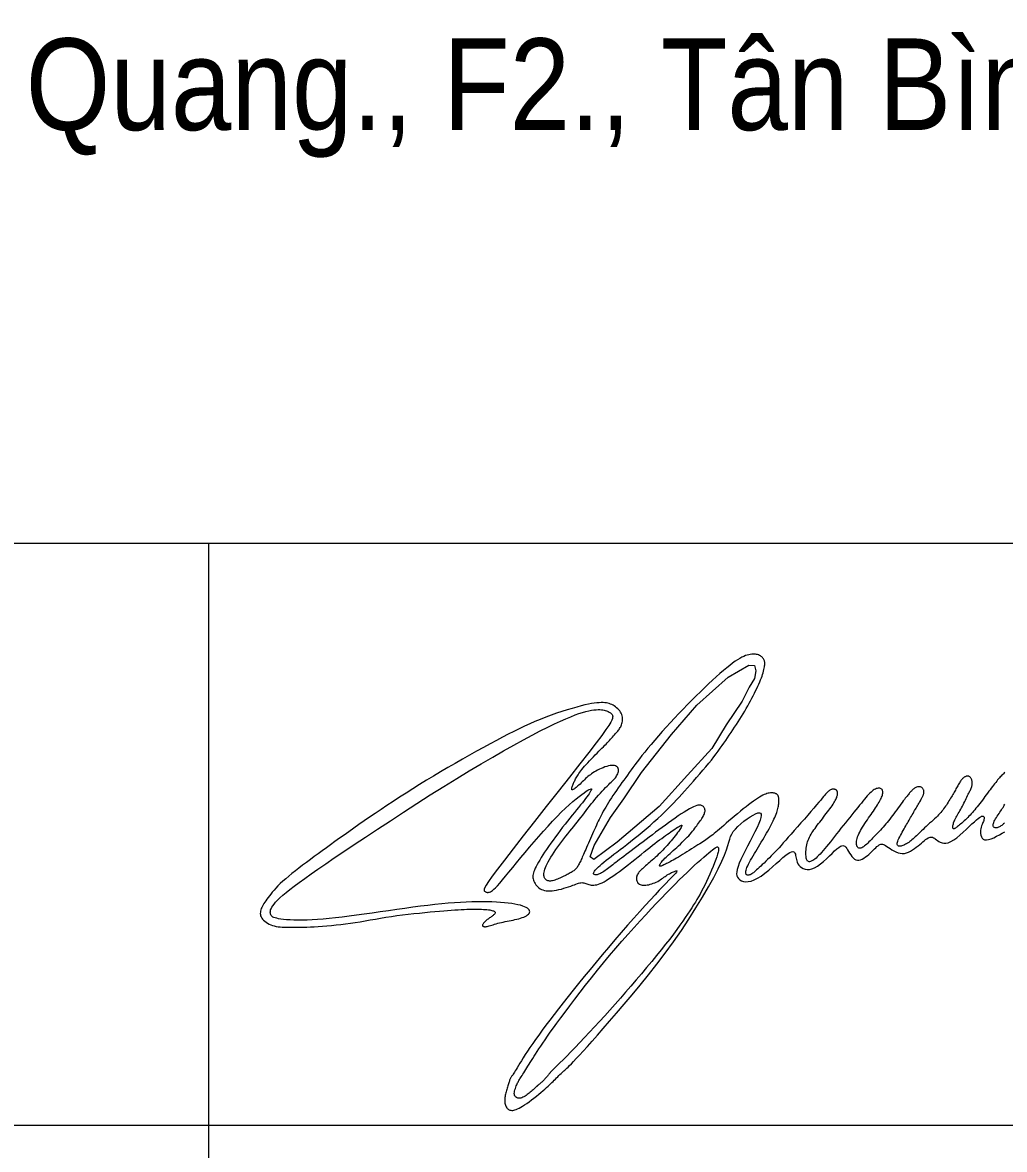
# Model space of a CAD drawing. Header units: millimetres. Extents: x -121190 to 167528, y -50070 to 22631.
# Drawn here: x 103592 to 105563, y -338 to 1923 of the extents above; entities that cross this region are included whole.
import ezdxf

# ---------------------------------------------------------------- set-up
doc = ezdxf.new("R2010")
doc.units = ezdxf.units.MM
doc.header["$MEASUREMENT"] = 0
for name, color, linetype, lineweight in [('KHUNGTEN', 7, 'Continuous', 20), ('Xref khung ten  A3 TKCS$0$A-KY HIEU', 34, 'Continuous', 20), ('Xref khung ten  A3 TKCS$0$A-TEXT', 9, 'Continuous', 18)]:
    doc.layers.add(name, color=color, linetype=linetype, lineweight=lineweight)
doc.styles.add('Xref khung ten  A3 TKCS$0$ARIAL', font='arial.ttf')

# ---------------------------------------------------------------- blocks, each defined once
blk = doc.blocks.new('Xref khung ten  A3 TKCS$0$dangquang')
for points in [[(0.039, 1.804), (0.013, 1.781), (-0.012, 1.76), (-0.034, 1.742), (-0.056, 1.727), (-0.077, 1.713), (-0.097, 1.702), (-0.117, 1.693), (-0.137, 1.687), (-0.155, 1.682), (-0.173, 1.679), (-0.19, 1.679), (-0.206, 1.68), (-0.22, 1.684), (-0.233, 1.69), (-0.243, 1.697), (-0.252, 1.707), (-0.258, 1.72), (-0.261, 1.735), (-0.261, 1.752), (-0.259, 1.772), (-0.253, 1.794), (-0.243, 1.82), (-0.23, 1.848), (-0.213, 1.879), (-0.194, 1.911), (-0.173, 1.945), (-0.15, 1.98), (-0.127, 2.015), (-0.104, 2.05), (-0.081, 2.084), (-0.06, 2.117), (-0.04, 2.149), (-0.02, 2.18), (-0.002, 2.21), (0.015, 2.239), (0.031, 2.267), (0.046, 2.295)], [(0.045, 3.123), (0.027, 3.106), (0.008, 3.087), (-0.011, 3.068), (-0.031, 3.048), (-0.051, 3.026), (-0.073, 3.003), (-0.095, 2.978), (-0.118, 2.952), (-0.142, 2.924), (-0.167, 2.894), (-0.193, 2.861), (-0.22, 2.827), (-0.249, 2.79), (-0.278, 2.752), (-0.308, 2.712), (-0.339, 2.671), (-0.371, 2.628), (-0.403, 2.584), (-0.437, 2.539), (-0.471, 2.494), (-0.505, 2.448), (-0.54, 2.402), (-0.574, 2.356), (-0.608, 2.312), (-0.642, 2.269), (-0.675, 2.227), (-0.706, 2.187), (-0.737, 2.149), (-0.767, 2.113), (-0.797, 2.078), (-0.827, 2.044), (-0.857, 2.012), (-0.887, 1.98), (-0.918, 1.948), (-0.949, 1.917), (-0.981, 1.887), (-1.014, 1.857), (-1.045, 1.829), (-1.076, 1.802), (-1.105, 1.776), (-1.133, 1.753), (-1.159, 1.732), (-1.182, 1.713), (-1.203, 1.697), (-1.221, 1.684), (-1.238, 1.672), (-1.252, 1.664), (-1.265, 1.658), (-1.276, 1.654), (-1.285, 1.654), (-1.293, 1.655), (-1.299, 1.659), (-1.304, 1.666), (-1.308, 1.675), (-1.309, 1.687), (-1.31, 1.701), (-1.308, 1.718), (-1.305, 1.736), (-1.301, 1.757), (-1.294, 1.78), (-1.287, 1.805), (-1.277, 1.832), (-1.266, 1.861), (-1.253, 1.89), (-1.239, 1.921), (-1.223, 1.953), (-1.206, 1.986), (-1.187, 2.019), (-1.167, 2.053), (-1.146, 2.089), (-1.125, 2.125), (-1.103, 2.162), (-1.081, 2.2), (-1.06, 2.24), (-1.038, 2.28), (-1.017, 2.321), (-0.997, 2.362), (-0.978, 2.402), (-0.959, 2.442), (-0.94, 2.48), (-0.923, 2.517), (-0.907, 2.551), (-0.891, 2.582), (-0.877, 2.611), (-0.864, 2.637), (-0.851, 2.662), (-0.841, 2.685), (-0.831, 2.707), (-0.822, 2.729), (-0.815, 2.75), (-0.81, 2.771), (-0.805, 2.792), (-0.803, 2.813), (-0.801, 2.833), (-0.801, 2.854), (-0.802, 2.873), (-0.805, 2.892), (-0.809, 2.91), (-0.814, 2.928), (-0.821, 2.944), (-0.829, 2.96), (-0.838, 2.974), (-0.848, 2.987), (-0.858, 2.998), (-0.869, 3.007), (-0.881, 3.014), (-0.893, 3.02), (-0.906, 3.023), (-0.919, 3.025), (-0.932, 3.024), (-0.945, 3.023), (-0.958, 3.019), (-0.972, 3.014), (-0.985, 3.008), (-0.999, 3.001), (-1.012, 2.992), (-1.026, 2.982), (-1.04, 2.971), (-1.053, 2.958), (-1.067, 2.943), (-1.081, 2.927), (-1.095, 2.909), (-1.109, 2.889), (-1.123, 2.868), (-1.137, 2.845), (-1.151, 2.821), (-1.166, 2.796), (-1.18, 2.77), (-1.195, 2.743), (-1.21, 2.716), (-1.225, 2.689), (-1.24, 2.661), (-1.256, 2.633), (-1.272, 2.605), (-1.289, 2.575), (-1.306, 2.545), (-1.324, 2.514), (-1.344, 2.482), (-1.364, 2.448), (-1.385, 2.413), (-1.407, 2.378), (-1.429, 2.343), (-1.452, 2.307), (-1.475, 2.272), (-1.499, 2.238), (-1.522, 2.204), (-1.546, 2.172), (-1.57, 2.141), (-1.594, 2.111), (-1.62, 2.08), (-1.648, 2.049), (-1.677, 2.018), (-1.709, 1.985), (-1.744, 1.95), (-1.783, 1.914), (-1.823, 1.875), (-1.866, 1.836), (-1.91, 1.796), (-1.954, 1.755), (-1.998, 1.715), (-2.041, 1.676), (-2.081, 1.638), (-2.12, 1.601), (-2.156, 1.566), (-2.19, 1.533), (-2.222, 1.501), (-2.253, 1.471), (-2.283, 1.442), (-2.313, 1.415), (-2.341, 1.389), (-2.37, 1.365), (-2.399, 1.342), (-2.427, 1.32), (-2.455, 1.301), (-2.483, 1.282), (-2.51, 1.266), (-2.536, 1.251), (-2.561, 1.238), (-2.586, 1.227), (-2.609, 1.217), (-2.631, 1.21), (-2.652, 1.205), (-2.671, 1.201), (-2.689, 1.2), (-2.705, 1.201), (-2.719, 1.204), (-2.731, 1.21), (-2.741, 1.218), (-2.748, 1.229), (-2.753, 1.243), (-2.754, 1.26), (-2.753, 1.281), (-2.747, 1.305), (-2.739, 1.333), (-2.726, 1.366), (-2.709, 1.402), (-2.69, 1.441), (-2.669, 1.481), (-2.646, 1.523), (-2.623, 1.566), (-2.599, 1.608), (-2.575, 1.65), (-2.552, 1.69), (-2.53, 1.728), (-2.509, 1.766), (-2.488, 1.803), (-2.467, 1.839), (-2.447, 1.874), (-2.426, 1.91), (-2.406, 1.946), (-2.385, 1.982), (-2.364, 2.019), (-2.343, 2.055), (-2.322, 2.091), (-2.302, 2.126), (-2.282, 2.16), (-2.262, 2.194), (-2.244, 2.225), (-2.226, 2.255), (-2.209, 2.283), (-2.194, 2.31), (-2.179, 2.335), (-2.165, 2.359), (-2.152, 2.381), (-2.14, 2.402), (-2.129, 2.421), (-2.119, 2.439), (-2.11, 2.456), (-2.102, 2.472), (-2.094, 2.487), (-2.087, 2.502), (-2.081, 2.516), (-2.076, 2.53), (-2.071, 2.544), (-2.067, 2.558), (-2.064, 2.572), (-2.061, 2.586), (-2.06, 2.6), (-2.059, 2.615), (-2.06, 2.629), (-2.062, 2.643), (-2.065, 2.657), (-2.07, 2.671), (-2.077, 2.684), (-2.085, 2.697), (-2.094, 2.709), (-2.105, 2.72), (-2.117, 2.729), (-2.13, 2.737), (-2.144, 2.743), (-2.16, 2.747), (-2.177, 2.749), (-2.194, 2.749), (-2.212, 2.747), (-2.23, 2.743), (-2.249, 2.737), (-2.267, 2.729), (-2.285, 2.72), (-2.303, 2.709), (-2.32, 2.696), (-2.337, 2.683), (-2.353, 2.668), (-2.37, 2.653), (-2.386, 2.636), (-2.401, 2.62), (-2.417, 2.603), (-2.432, 2.586), (-2.447, 2.568), (-2.464, 2.549), (-2.481, 2.528), (-2.499, 2.505), (-2.52, 2.479), (-2.543, 2.45), (-2.568, 2.416), (-2.596, 2.378), (-2.627, 2.336), (-2.66, 2.292), (-2.695, 2.244), (-2.731, 2.195), (-2.768, 2.146), (-2.805, 2.096), (-2.841, 2.047), (-2.877, 1.999), (-2.913, 1.953), (-2.948, 1.908), (-2.983, 1.864), (-3.018, 1.821), (-3.052, 1.779), (-3.087, 1.739), (-3.121, 1.699), (-3.156, 1.66), (-3.191, 1.622), (-3.226, 1.585), (-3.26, 1.548), (-3.295, 1.512), (-3.329, 1.477), (-3.362, 1.443), (-3.395, 1.409), (-3.427, 1.375), (-3.459, 1.343), (-3.49, 1.312), (-3.519, 1.283), (-3.548, 1.255), (-3.576, 1.23), (-3.602, 1.208), (-3.628, 1.189), (-3.652, 1.174), (-3.674, 1.162), (-3.696, 1.153), (-3.715, 1.149), (-3.734, 1.148), (-3.75, 1.15), (-3.766, 1.157), (-3.779, 1.167), (-3.791, 1.182), (-3.8, 1.199), (-3.808, 1.221), (-3.813, 1.245), (-3.816, 1.272), (-3.816, 1.302), (-3.813, 1.334), (-3.807, 1.368), (-3.797, 1.405), (-3.785, 1.442), (-3.769, 1.482), (-3.751, 1.523), (-3.73, 1.565), (-3.707, 1.609), (-3.681, 1.653), (-3.654, 1.699), (-3.624, 1.746), (-3.594, 1.793), (-3.562, 1.84), (-3.529, 1.888), (-3.497, 1.935), (-3.464, 1.982), (-3.432, 2.027), (-3.402, 2.072), (-3.372, 2.115), (-3.344, 2.156), (-3.317, 2.197), (-3.292, 2.236), (-3.268, 2.273), (-3.246, 2.31), (-3.226, 2.345), (-3.207, 2.379), (-3.189, 2.412), (-3.174, 2.444), (-3.16, 2.475), (-3.149, 2.504), (-3.14, 2.532), (-3.133, 2.558), (-3.129, 2.582), (-3.128, 2.605), (-3.129, 2.625), (-3.133, 2.644), (-3.14, 2.66), (-3.149, 2.674), (-3.161, 2.686), (-3.175, 2.695), (-3.19, 2.703), (-3.208, 2.707), (-3.228, 2.709), (-3.249, 2.709), (-3.272, 2.705), (-3.296, 2.698), (-3.322, 2.688), (-3.349, 2.674), (-3.376, 2.657), (-3.405, 2.635), (-3.435, 2.61), (-3.466, 2.58), (-3.498, 2.547), (-3.532, 2.509), (-3.567, 2.468), (-3.605, 2.423), (-3.645, 2.374), (-3.687, 2.322), (-3.732, 2.267), (-3.78, 2.208), (-3.83, 2.147), (-3.881, 2.083), (-3.935, 2.018), (-3.989, 1.95), (-4.045, 1.88), (-4.102, 1.81), (-4.159, 1.738), (-4.216, 1.666), (-4.272, 1.594), (-4.329, 1.523), (-4.384, 1.453), (-4.438, 1.384), (-4.491, 1.319), (-4.541, 1.256), (-4.59, 1.197), (-4.636, 1.141), (-4.68, 1.089), (-4.721, 1.041), (-4.761, 0.998), (-4.798, 0.958), (-4.833, 0.924), (-4.865, 0.893), (-4.895, 0.868), (-4.923, 0.847), (-4.949, 0.83), (-4.972, 0.817), (-4.994, 0.808), (-5.013, 0.802), (-5.031, 0.799), (-5.048, 0.799), (-5.062, 0.802), (-5.075, 0.808), (-5.086, 0.816), (-5.096, 0.828), (-5.105, 0.843), (-5.112, 0.863), (-5.118, 0.886), (-5.122, 0.914), (-5.126, 0.946), (-5.128, 0.981), (-5.128, 1.02), (-5.128, 1.062), (-5.125, 1.104), (-5.121, 1.148), (-5.115, 1.192), (-5.106, 1.235), (-5.096, 1.276), (-5.084, 1.317), (-5.07, 1.356), (-5.054, 1.395), (-5.036, 1.434), (-5.016, 1.472), (-4.994, 1.51), (-4.971, 1.548), (-4.946, 1.587), (-4.92, 1.626), (-4.892, 1.665), (-4.863, 1.706), (-4.832, 1.746), (-4.801, 1.788), (-4.769, 1.83), (-4.735, 1.873), (-4.701, 1.916), (-4.667, 1.96), (-4.633, 2.004), (-4.599, 2.048), (-4.566, 2.092), (-4.534, 2.134), (-4.503, 2.176), (-4.475, 2.216), (-4.448, 2.255), (-4.424, 2.291), (-4.403, 2.326), (-4.383, 2.359), (-4.366, 2.39), (-4.351, 2.419), (-4.339, 2.445), (-4.328, 2.469), (-4.32, 2.49), (-4.314, 2.51), (-4.31, 2.527), (-4.307, 2.542), (-4.306, 2.557), (-4.306, 2.57), (-4.306, 2.582), (-4.308, 2.593), (-4.309, 2.604), (-4.311, 2.614), (-4.314, 2.624), (-4.317, 2.634), (-4.322, 2.643), (-4.327, 2.651), (-4.334, 2.658), (-4.342, 2.665), (-4.352, 2.67), (-4.362, 2.675), (-4.374, 2.679), (-4.387, 2.682), (-4.401, 2.683), (-4.415, 2.684), (-4.43, 2.683), (-4.445, 2.681), (-4.46, 2.677), (-4.476, 2.672), (-4.491, 2.665), (-4.507, 2.656), (-4.524, 2.645), (-4.54, 2.632), (-4.558, 2.617), (-4.576, 2.599), (-4.595, 2.579), (-4.615, 2.555), (-4.639, 2.527), (-4.668, 2.493), (-4.702, 2.451), (-4.743, 2.401), (-4.792, 2.342), (-4.851, 2.273), (-4.92, 2.193), (-4.997, 2.103), (-5.081, 2.007), (-5.168, 1.907), (-5.257, 1.805), (-5.346, 1.704), (-5.432, 1.607), (-5.513, 1.515), (-5.586, 1.432), (-5.654, 1.356), (-5.716, 1.286), (-5.774, 1.222), (-5.828, 1.163), (-5.879, 1.107), (-5.929, 1.054), (-5.979, 1.003), (-6.028, 0.952), (-6.077, 0.903), (-6.125, 0.855), (-6.173, 0.808), (-6.218, 0.764), (-6.262, 0.722), (-6.304, 0.682), (-6.342, 0.646), (-6.378, 0.613), (-6.41, 0.583), (-6.44, 0.557), (-6.467, 0.534), (-6.492, 0.513), (-6.516, 0.496), (-6.538, 0.481), (-6.558, 0.469), (-6.578, 0.46), (-6.596, 0.453), (-6.614, 0.449), (-6.63, 0.448), (-6.644, 0.449), (-6.658, 0.452), (-6.669, 0.458), (-6.679, 0.467), (-6.686, 0.477), (-6.692, 0.491), (-6.695, 0.507), (-6.695, 0.527), (-6.692, 0.551), (-6.686, 0.579), (-6.676, 0.611), (-6.662, 0.647), (-6.643, 0.688), (-6.621, 0.734), (-6.595, 0.784), (-6.567, 0.837), (-6.536, 0.892), (-6.503, 0.949), (-6.468, 1.008), (-6.433, 1.067), (-6.397, 1.127), (-6.361, 1.187), (-6.325, 1.247), (-6.289, 1.306), (-6.253, 1.366), (-6.218, 1.424), (-6.184, 1.482), (-6.151, 1.539), (-6.119, 1.596), (-6.088, 1.651), (-6.059, 1.705), (-6.031, 1.757), (-6.005, 1.808), (-5.981, 1.858), (-5.959, 1.906), (-5.938, 1.951), (-5.92, 1.995), (-5.904, 2.037), (-5.889, 2.077), (-5.877, 2.114), (-5.866, 2.15), (-5.857, 2.184), (-5.85, 2.216), (-5.844, 2.246), (-5.839, 2.275), (-5.836, 2.301), (-5.833, 2.326), (-5.832, 2.35), (-5.831, 2.372), (-5.831, 2.392), (-5.832, 2.412), (-5.833, 2.43), (-5.835, 2.447), (-5.837, 2.463), (-5.84, 2.479), (-5.843, 2.493), (-5.848, 2.506), (-5.854, 2.518), (-5.861, 2.53), (-5.87, 2.54), (-5.881, 2.55), (-5.893, 2.559), (-5.907, 2.567), (-5.923, 2.574), (-5.94, 2.579), (-5.959, 2.583), (-5.98, 2.587), (-6.002, 2.588), (-6.026, 2.588), (-6.052, 2.587), (-6.08, 2.583), (-6.109, 2.577), (-6.141, 2.569), (-6.175, 2.557), (-6.212, 2.542), (-6.252, 2.524), (-6.294, 2.502), (-6.34, 2.476), (-6.389, 2.445), (-6.441, 2.411), (-6.496, 2.372), (-6.556, 2.328), (-6.619, 2.28), (-6.686, 2.228), (-6.757, 2.171), (-6.831, 2.11), (-6.907, 2.047), (-6.983, 1.983), (-7.058, 1.919), (-7.131, 1.857), (-7.201, 1.797), (-7.265, 1.742), (-7.324, 1.691), (-7.378, 1.645), (-7.427, 1.603), (-7.472, 1.565), (-7.514, 1.53), (-7.552, 1.498), (-7.589, 1.469), (-7.625, 1.442), (-7.66, 1.416), (-7.695, 1.391), (-7.731, 1.367), (-7.767, 1.342), (-7.806, 1.317), (-7.847, 1.291), (-7.891, 1.263), (-7.939, 1.233), (-7.991, 1.2), (-8.046, 1.166), (-8.103, 1.129), (-8.162, 1.092), (-8.222, 1.055), (-8.281, 1.018), (-8.338, 0.983), (-8.394, 0.95), (-8.446, 0.919), (-8.495, 0.89), (-8.541, 0.864), (-8.584, 0.84), (-8.624, 0.818), (-8.662, 0.798), (-8.696, 0.78), (-8.728, 0.763), (-8.757, 0.748), (-8.783, 0.735), (-8.807, 0.723), (-8.828, 0.713), (-8.848, 0.703), (-8.865, 0.696), (-8.88, 0.69), (-8.893, 0.685), (-8.904, 0.681), (-8.913, 0.679), (-8.921, 0.679), (-8.927, 0.68), (-8.931, 0.682), (-8.933, 0.687), (-8.934, 0.693), (-8.933, 0.701), (-8.93, 0.711), (-8.926, 0.722), (-8.919, 0.736), (-8.91, 0.752), (-8.899, 0.77), (-8.885, 0.789), (-8.868, 0.811), (-8.848, 0.834), (-8.824, 0.859), (-8.797, 0.886), (-8.767, 0.915), (-8.735, 0.946), (-8.699, 0.979), (-8.661, 1.014), (-8.621, 1.05), (-8.578, 1.089), (-8.533, 1.129), (-8.487, 1.171), (-8.44, 1.214), (-8.393, 1.257), (-8.346, 1.302), (-8.301, 1.346), (-8.257, 1.389), (-8.215, 1.432), (-8.177, 1.474), (-8.141, 1.515), (-8.108, 1.554), (-8.077, 1.593), (-8.047, 1.63), (-8.02, 1.666), (-7.993, 1.701), (-7.968, 1.735), (-7.944, 1.768), (-7.92, 1.8), (-7.897, 1.831), (-7.876, 1.861), (-7.856, 1.89), (-7.837, 1.918), (-7.82, 1.945), (-7.805, 1.971), (-7.791, 1.997), (-7.779, 2.022), (-7.77, 2.046), (-7.762, 2.069), (-7.756, 2.092), (-7.753, 2.113), (-7.752, 2.133), (-7.754, 2.152), (-7.757, 2.171), (-7.764, 2.188), (-7.772, 2.203), (-7.782, 2.218), (-7.795, 2.231), (-7.809, 2.242), (-7.825, 2.252), (-7.842, 2.26), (-7.861, 2.266), (-7.883, 2.27), (-7.907, 2.27), (-7.936, 2.267), (-7.968, 2.259), (-8.006, 2.246), (-8.05, 2.228), (-8.101, 2.203), (-8.159, 2.171), (-8.224, 2.133), (-8.295, 2.089), (-8.37, 2.04), (-8.449, 1.987), (-8.531, 1.931), (-8.614, 1.873), (-8.699, 1.812), (-8.784, 1.751), (-8.868, 1.688), (-8.953, 1.625), (-9.037, 1.562), (-9.12, 1.499), (-9.202, 1.437), (-9.284, 1.375), (-9.365, 1.314), (-9.444, 1.254), (-9.522, 1.196), (-9.597, 1.139), (-9.67, 1.084), (-9.74, 1.032), (-9.806, 0.983), (-9.868, 0.936), (-9.926, 0.892), (-9.978, 0.852), (-10.027, 0.815), (-10.071, 0.781), (-10.112, 0.749), (-10.151, 0.719), (-10.187, 0.691), (-10.222, 0.664), (-10.255, 0.639), (-10.289, 0.613), (-10.321, 0.589), (-10.353, 0.566), (-10.384, 0.545), (-10.414, 0.525), (-10.443, 0.507), (-10.47, 0.492), (-10.496, 0.48), (-10.52, 0.47), (-10.542, 0.464), (-10.562, 0.46), (-10.581, 0.458), (-10.597, 0.458), (-10.612, 0.46), (-10.625, 0.463), (-10.635, 0.468), (-10.644, 0.474), (-10.65, 0.482), (-10.653, 0.491), (-10.652, 0.502), (-10.648, 0.515), (-10.639, 0.532), (-10.626, 0.551), (-10.608, 0.574), (-10.584, 0.601), (-10.554, 0.632), (-10.519, 0.666), (-10.479, 0.703), (-10.433, 0.744), (-10.382, 0.787), (-10.325, 0.834), (-10.263, 0.884), (-10.195, 0.936), (-10.123, 0.991), (-10.045, 1.05), (-9.963, 1.112), (-9.877, 1.177), (-9.786, 1.246), (-9.692, 1.32), (-9.594, 1.398), (-9.493, 1.48), (-9.39, 1.565), (-9.286, 1.654), (-9.183, 1.743), (-9.081, 1.833), (-8.982, 1.922), (-8.888, 2.009), (-8.799, 2.094), (-8.716, 2.174), (-8.638, 2.252), (-8.565, 2.328), (-8.494, 2.404), (-8.424, 2.479), (-8.355, 2.556), (-8.284, 2.636), (-8.211, 2.718), (-8.134, 2.805), (-8.054, 2.895), (-7.973, 2.988), (-7.891, 3.081), (-7.81, 3.174), (-7.732, 3.266), (-7.657, 3.356), (-7.587, 3.442), (-7.522, 3.523), (-7.463, 3.601), (-7.408, 3.675), (-7.356, 3.747), (-7.307, 3.816), (-7.26, 3.884), (-7.213, 3.952), (-7.168, 4.02), (-7.121, 4.088), (-7.075, 4.157), (-7.028, 4.227), (-6.982, 4.297), (-6.936, 4.367), (-6.89, 4.437), (-6.845, 4.507), (-6.802, 4.577), (-6.76, 4.647), (-6.718, 4.716), (-6.679, 4.784), (-6.64, 4.852), (-6.603, 4.919), (-6.567, 4.985), (-6.532, 5.05), (-6.499, 5.114), (-6.467, 5.178), (-6.436, 5.239), (-6.406, 5.3), (-6.379, 5.359), (-6.353, 5.416), (-6.329, 5.471), (-6.307, 5.524), (-6.287, 5.575), (-6.269, 5.624), (-6.254, 5.67), (-6.241, 5.713), (-6.229, 5.754), (-6.22, 5.793), (-6.212, 5.828), (-6.206, 5.861), (-6.202, 5.891), (-6.199, 5.918), (-6.198, 5.943), (-6.198, 5.965), (-6.2, 5.985), (-6.204, 6.004), (-6.209, 6.022), (-6.216, 6.04), (-6.224, 6.057), (-6.235, 6.073), (-6.247, 6.09), (-6.261, 6.106), (-6.277, 6.122), (-6.295, 6.137), (-6.314, 6.15), (-6.336, 6.163), (-6.359, 6.173), (-6.384, 6.182), (-6.412, 6.189), (-6.441, 6.194), (-6.471, 6.196), (-6.504, 6.196), (-6.539, 6.194), (-6.575, 6.189), (-6.614, 6.181), (-6.654, 6.171), (-6.697, 6.156), (-6.743, 6.138), (-6.792, 6.115), (-6.846, 6.086), (-6.904, 6.051), (-6.966, 6.01), (-7.035, 5.961), (-7.109, 5.904), (-7.189, 5.84), (-7.275, 5.769), (-7.365, 5.691), (-7.46, 5.607), (-7.559, 5.517), (-7.661, 5.421), (-7.766, 5.321), (-7.874, 5.217), (-7.985, 5.109), (-8.096, 4.998), (-8.209, 4.884), (-8.322, 4.768), (-8.434, 4.651), (-8.545, 4.533), (-8.654, 4.415), (-8.761, 4.298), (-8.864, 4.182), (-8.965, 4.068), (-9.061, 3.958), (-9.152, 3.85), (-9.238, 3.748), (-9.318, 3.65), (-9.392, 3.559), (-9.459, 3.474), (-9.52, 3.395), (-9.576, 3.321), (-9.628, 3.25), (-9.677, 3.183), (-9.724, 3.117), (-9.77, 3.052), (-9.816, 2.987), (-9.864, 2.921), (-9.912, 2.854), (-9.96, 2.787), (-10.008, 2.72), (-10.055, 2.653), (-10.101, 2.586), (-10.146, 2.521), (-10.188, 2.457), (-10.229, 2.395), (-10.266, 2.335), (-10.302, 2.276), (-10.336, 2.219), (-10.368, 2.163), (-10.398, 2.108), (-10.427, 2.054), (-10.454, 2.002), (-10.48, 1.95), (-10.505, 1.899), (-10.53, 1.848), (-10.554, 1.796), (-10.578, 1.744), (-10.602, 1.691), (-10.626, 1.636), (-10.651, 1.58), (-10.677, 1.521), (-10.704, 1.461), (-10.73, 1.401), (-10.757, 1.34), (-10.783, 1.281), (-10.808, 1.224), (-10.832, 1.169), (-10.855, 1.118), (-10.875, 1.071), (-10.895, 1.028), (-10.912, 0.988), (-10.929, 0.951), (-10.944, 0.917), (-10.959, 0.885), (-10.973, 0.855), (-10.986, 0.825), (-10.999, 0.797), (-11.013, 0.77), (-11.026, 0.743), (-11.039, 0.718), (-11.053, 0.694), (-11.067, 0.671), (-11.082, 0.65), (-11.097, 0.63), (-11.114, 0.611), (-11.131, 0.594), (-11.149, 0.578), (-11.169, 0.562), (-11.189, 0.548), (-11.211, 0.534), (-11.234, 0.52), (-11.258, 0.506), (-11.284, 0.492), (-11.31, 0.478), (-11.338, 0.463), (-11.367, 0.449), (-11.397, 0.434), (-11.428, 0.419), (-11.46, 0.404), (-11.492, 0.389), (-11.525, 0.374), (-11.558, 0.359), (-11.591, 0.345), (-11.624, 0.332), (-11.656, 0.32), (-11.687, 0.31), (-11.717, 0.303), (-11.745, 0.298), (-11.772, 0.296), (-11.796, 0.296), (-11.819, 0.3), (-11.839, 0.305), (-11.858, 0.313), (-11.875, 0.322), (-11.89, 0.333), (-11.904, 0.346), (-11.916, 0.36), (-11.926, 0.376), (-11.934, 0.393), (-11.939, 0.413), (-11.943, 0.436), (-11.943, 0.461), (-11.941, 0.49), (-11.936, 0.523), (-11.927, 0.56), (-11.916, 0.6), (-11.9, 0.644), (-11.881, 0.692), (-11.858, 0.744), (-11.831, 0.799), (-11.8, 0.856), (-11.764, 0.917), (-11.723, 0.981), (-11.679, 1.047), (-11.631, 1.114), (-11.581, 1.183), (-11.529, 1.252), (-11.476, 1.322), (-11.423, 1.39), (-11.369, 1.458), (-11.317, 1.523), (-11.266, 1.588), (-11.216, 1.651), (-11.167, 1.712), (-11.118, 1.773), (-11.071, 1.833), (-11.024, 1.893), (-10.978, 1.952), (-10.933, 2.011), (-10.889, 2.069), (-10.845, 2.128), (-10.8, 2.186), (-10.756, 2.243), (-10.711, 2.301), (-10.666, 2.358), (-10.619, 2.414), (-10.571, 2.47), (-10.523, 2.525), (-10.475, 2.579), (-10.427, 2.63), (-10.381, 2.679), (-10.337, 2.724), (-10.296, 2.766), (-10.258, 2.803), (-10.225, 2.836), (-10.194, 2.865), (-10.167, 2.89), (-10.143, 2.914), (-10.122, 2.936), (-10.102, 2.958), (-10.084, 2.981), (-10.067, 3.004), (-10.051, 3.03), (-10.036, 3.058), (-10.023, 3.087), (-10.013, 3.116), (-10.006, 3.144), (-10.002, 3.172), (-10.003, 3.199), (-10.008, 3.223), (-10.019, 3.244), (-10.035, 3.262), (-10.055, 3.277), (-10.081, 3.288), (-10.11, 3.296), (-10.143, 3.3), (-10.181, 3.3), (-10.221, 3.296), (-10.264, 3.288), (-10.31, 3.276), (-10.357, 3.261), (-10.405, 3.243), (-10.453, 3.223), (-10.5, 3.201), (-10.546, 3.178), (-10.589, 3.155), (-10.629, 3.132), (-10.667, 3.108), (-10.702, 3.085), (-10.735, 3.061), (-10.767, 3.036), (-10.797, 3.011), (-10.827, 2.986), (-10.857, 2.959), (-10.886, 2.931), (-10.916, 2.903), (-10.946, 2.874), (-10.975, 2.846), (-11.003, 2.818), (-11.031, 2.792), (-11.057, 2.767), (-11.083, 2.744), (-11.107, 2.724), (-11.13, 2.706), (-11.15, 2.691), (-11.169, 2.68), (-11.185, 2.672), (-11.198, 2.667), (-11.208, 2.667), (-11.216, 2.671), (-11.219, 2.679), (-11.22, 2.692), (-11.218, 2.707), (-11.213, 2.725), (-11.207, 2.746), (-11.199, 2.768), (-11.191, 2.79), (-11.182, 2.813), (-11.172, 2.836), (-11.162, 2.858), (-11.152, 2.881), (-11.141, 2.904), (-11.129, 2.927), (-11.117, 2.951), (-11.103, 2.976), (-11.088, 3.002), (-11.072, 3.03), (-11.053, 3.059), (-11.033, 3.09), (-11.01, 3.123), (-10.984, 3.158), (-10.955, 3.195), (-10.922, 3.235), (-10.886, 3.278), (-10.845, 3.325), (-10.801, 3.373), (-10.754, 3.423), (-10.706, 3.474), (-10.657, 3.524), (-10.608, 3.574), (-10.561, 3.623), (-10.515, 3.669), (-10.473, 3.712), (-10.433, 3.752), (-10.395, 3.789), (-10.36, 3.825), (-10.327, 3.858), (-10.296, 3.89), (-10.266, 3.922), (-10.237, 3.952), (-10.209, 3.981), (-10.182, 4.011), (-10.157, 4.039), (-10.132, 4.067), (-10.108, 4.094), (-10.086, 4.12), (-10.064, 4.146), (-10.044, 4.17), (-10.024, 4.193), (-10.006, 4.216), (-9.989, 4.239), (-9.973, 4.261), (-9.959, 4.284), (-9.945, 4.308), (-9.933, 4.334), (-9.922, 4.361), (-9.913, 4.391), (-9.906, 4.422), (-9.9, 4.454), (-9.897, 4.488), (-9.897, 4.522), (-9.9, 4.557), (-9.907, 4.591), (-9.917, 4.625), (-9.932, 4.658), (-9.95, 4.69), (-9.972, 4.72), (-9.996, 4.749), (-10.023, 4.777), (-10.052, 4.802), (-10.082, 4.825), (-10.112, 4.847), (-10.143, 4.866), (-10.175, 4.882), (-10.209, 4.896), (-10.243, 4.908), (-10.28, 4.918), (-10.319, 4.926), (-10.361, 4.931), (-10.406, 4.934), (-10.455, 4.935), (-10.509, 4.933), (-10.567, 4.929), (-10.633, 4.921), (-10.706, 4.909), (-10.787, 4.894), (-10.877, 4.874), (-10.978, 4.849), (-11.09, 4.819), (-11.211, 4.785), (-11.34, 4.746), (-11.474, 4.703), (-11.613, 4.657), (-11.754, 4.607), (-11.896, 4.554), (-12.037, 4.499), (-12.175, 4.442), (-12.311, 4.383), (-12.448, 4.32), (-12.585, 4.254), (-12.726, 4.185), (-12.871, 4.111), (-13.021, 4.033), (-13.178, 3.949), (-13.344, 3.86), (-13.517, 3.767), (-13.695, 3.669), (-13.878, 3.567), (-14.064, 3.462), (-14.252, 3.355), (-14.441, 3.246), (-14.629, 3.136), (-14.814, 3.025), (-14.998, 2.914), (-15.178, 2.804), (-15.355, 2.693), (-15.529, 2.583), (-15.699, 2.475), (-15.864, 2.367), (-16.025, 2.261), (-16.18, 2.157), (-16.331, 2.055), (-16.477, 1.956), (-16.619, 1.858), (-16.756, 1.763), (-16.888, 1.67), (-17.016, 1.579), (-17.14, 1.491), (-17.26, 1.406), (-17.377, 1.322), (-17.49, 1.241), (-17.6, 1.162), (-17.708, 1.084), (-17.813, 1.007), (-17.916, 0.931), (-18.018, 0.856), (-18.119, 0.781), (-18.218, 0.707), (-18.314, 0.633), (-18.407, 0.561), (-18.496, 0.491), (-18.58, 0.422), (-18.659, 0.355), (-18.732, 0.29), (-18.799, 0.228), (-18.859, 0.168), (-18.913, 0.111), (-18.962, 0.056), (-19.007, 0.004), (-19.047, -0.045), (-19.084, -0.092), (-19.118, -0.136), (-19.149, -0.178), (-19.177, -0.218), (-19.203, -0.255), (-19.226, -0.291), (-19.247, -0.325), (-19.265, -0.358), (-19.281, -0.391), (-19.294, -0.422), (-19.305, -0.454), (-19.313, -0.485), (-19.318, -0.516), (-19.32, -0.547), (-19.317, -0.577), (-19.31, -0.607), (-19.299, -0.637), (-19.283, -0.667), (-19.261, -0.696), (-19.235, -0.724), (-19.204, -0.751), (-19.17, -0.777), (-19.132, -0.801), (-19.091, -0.823), (-19.047, -0.843), (-19.002, -0.859), (-18.955, -0.873), (-18.906, -0.884), (-18.856, -0.892), (-18.803, -0.898), (-18.748, -0.902), (-18.69, -0.905), (-18.63, -0.907), (-18.567, -0.908), (-18.5, -0.908), (-18.43, -0.908), (-18.356, -0.907), (-18.278, -0.906), (-18.195, -0.903), (-18.108, -0.9), (-18.015, -0.896), (-17.916, -0.891), (-17.812, -0.885), (-17.703, -0.878), (-17.589, -0.869), (-17.471, -0.859), (-17.35, -0.847), (-17.227, -0.834), (-17.101, -0.818), (-16.975, -0.801), (-16.848, -0.782), (-16.72, -0.761), (-16.591, -0.739), (-16.46, -0.716), (-16.327, -0.692), (-16.191, -0.669), (-16.052, -0.646), (-15.911, -0.625), (-15.765, -0.604), (-15.618, -0.585), (-15.47, -0.568), (-15.323, -0.551), (-15.178, -0.536), (-15.038, -0.522), (-14.904, -0.509), (-14.777, -0.498), (-14.659, -0.487), (-14.55, -0.478), (-14.447, -0.47), (-14.352, -0.463), (-14.262, -0.457), (-14.177, -0.451), (-14.097, -0.447), (-14.019, -0.443), (-13.945, -0.44), (-13.873, -0.438), (-13.804, -0.437), (-13.739, -0.437), (-13.676, -0.437), (-13.618, -0.438), (-13.563, -0.439), (-13.512, -0.442), (-13.466, -0.445), (-13.424, -0.448), (-13.385, -0.452), (-13.351, -0.457), (-13.321, -0.462), (-13.295, -0.468), (-13.272, -0.475), (-13.253, -0.482), (-13.237, -0.489), (-13.225, -0.497), (-13.216, -0.506), (-13.211, -0.515), (-13.208, -0.524), (-13.209, -0.534), (-13.212, -0.544), (-13.218, -0.554), (-13.226, -0.565), (-13.237, -0.576), (-13.25, -0.587), (-13.264, -0.599), (-13.28, -0.611), (-13.298, -0.624), (-13.317, -0.637), (-13.336, -0.65), (-13.356, -0.664), (-13.376, -0.678), (-13.397, -0.693), (-13.417, -0.708), (-13.436, -0.724), (-13.454, -0.739), (-13.472, -0.755), (-13.487, -0.77), (-13.501, -0.786), (-13.513, -0.802), (-13.523, -0.817), (-13.531, -0.831), (-13.536, -0.844), (-13.538, -0.856), (-13.537, -0.867), (-13.533, -0.875), (-13.525, -0.882), (-13.515, -0.887), (-13.501, -0.89), (-13.485, -0.892), (-13.465, -0.891), (-13.443, -0.888), (-13.419, -0.884), (-13.392, -0.878), (-13.363, -0.87), (-13.331, -0.861), (-13.298, -0.851), (-13.262, -0.839), (-13.224, -0.828), (-13.183, -0.816), (-13.141, -0.804), (-13.096, -0.792), (-13.049, -0.781), (-13.001, -0.77), (-12.951, -0.76), (-12.9, -0.75), (-12.848, -0.74), (-12.797, -0.729), (-12.746, -0.719), (-12.695, -0.708), (-12.645, -0.696), (-12.597, -0.683), (-12.552, -0.669), (-12.508, -0.655), (-12.468, -0.64), (-12.431, -0.623), (-12.399, -0.605), (-12.371, -0.587), (-12.347, -0.566), (-12.33, -0.545), (-12.318, -0.523), (-12.313, -0.501), (-12.315, -0.479), (-12.324, -0.456), (-12.341, -0.434), (-12.367, -0.412), (-12.401, -0.392), (-12.444, -0.372), (-12.495, -0.354), (-12.555, -0.336), (-12.622, -0.32), (-12.697, -0.305), (-12.78, -0.291), (-12.87, -0.279), (-12.966, -0.269), (-13.07, -0.26), (-13.18, -0.253), (-13.297, -0.247), (-13.419, -0.244), (-13.547, -0.243), (-13.681, -0.244), (-13.82, -0.247), (-13.965, -0.252), (-14.114, -0.26), (-14.27, -0.271), (-14.432, -0.284), (-14.602, -0.299), (-14.778, -0.317), (-14.962, -0.338), (-15.154, -0.361), (-15.355, -0.387), (-15.561, -0.415), (-15.772, -0.445), (-15.986, -0.475), (-16.199, -0.506), (-16.409, -0.536), (-16.616, -0.565), (-16.815, -0.592), (-17.006, -0.618), (-17.188, -0.641), (-17.362, -0.661), (-17.527, -0.679), (-17.684, -0.694), (-17.832, -0.706), (-17.972, -0.715), (-18.103, -0.721), (-18.227, -0.724), (-18.342, -0.724), (-18.448, -0.721), (-18.546, -0.717), (-18.635, -0.71), (-18.714, -0.702), (-18.783, -0.693), (-18.843, -0.684), (-18.892, -0.674), (-18.933, -0.663), (-18.966, -0.652), (-18.991, -0.64), (-19.011, -0.627), (-19.026, -0.613), (-19.038, -0.597), (-19.047, -0.58), (-19.054, -0.56), (-19.058, -0.538), (-19.06, -0.514), (-19.058, -0.487), (-19.051, -0.457), (-19.039, -0.424), (-19.021, -0.388), (-18.996, -0.348), (-18.963, -0.303), (-18.921, -0.255), (-18.869, -0.201), (-18.807, -0.141), (-18.734, -0.075), (-18.648, -0.003), (-18.549, 0.077), (-18.436, 0.164), (-18.308, 0.26), (-18.163, 0.365), (-18, 0.481), (-17.819, 0.607), (-17.617, 0.746), (-17.394, 0.898), (-17.148, 1.063), (-16.878, 1.244), (-16.583, 1.439), (-16.268, 1.647), (-15.937, 1.864), (-15.595, 2.087), (-15.247, 2.311), (-14.897, 2.534), (-14.55, 2.752), (-14.212, 2.961), (-13.886, 3.16), (-13.573, 3.346), (-13.275, 3.52), (-12.993, 3.682), (-12.727, 3.831), (-12.478, 3.967), (-12.248, 4.09), (-12.036, 4.2), (-11.844, 4.297), (-11.671, 4.381), (-11.515, 4.454), (-11.374, 4.517), (-11.247, 4.569), (-11.134, 4.614), (-11.031, 4.65), (-10.938, 4.68), (-10.853, 4.704), (-10.777, 4.722), (-10.707, 4.736), (-10.644, 4.745), (-10.588, 4.751), (-10.536, 4.753), (-10.49, 4.752), (-10.448, 4.749), (-10.411, 4.745), (-10.376, 4.738), (-10.346, 4.73), (-10.318, 4.722), (-10.293, 4.712), (-10.27, 4.701), (-10.249, 4.69), (-10.23, 4.678), (-10.212, 4.667), (-10.197, 4.654), (-10.183, 4.641), (-10.171, 4.626), (-10.163, 4.61), (-10.157, 4.592), (-10.154, 4.571), (-10.155, 4.547), (-10.16, 4.518), (-10.175, 4.479), (-10.205, 4.423), (-10.255, 4.343), (-10.332, 4.232), (-10.44, 4.082), (-10.586, 3.888), (-10.775, 3.642), (-11.01, 3.34), (-11.281, 2.995), (-11.576, 2.621), (-11.882, 2.233), (-12.187, 1.846), (-12.479, 1.475), (-12.744, 1.135), (-12.971, 0.841), (-13.151, 0.605), (-13.285, 0.423), (-13.381, 0.286), (-13.444, 0.189), (-13.481, 0.124), (-13.497, 0.082), (-13.499, 0.057), (-13.493, 0.042), (-13.484, 0.03), (-13.474, 0.02), (-13.461, 0.012), (-13.447, 0.006), (-13.431, 0.002), (-13.415, 0), (-13.397, 0), (-13.378, 0.002), (-13.357, 0.007), (-13.335, 0.015), (-13.31, 0.03), (-13.279, 0.051), (-13.244, 0.081), (-13.201, 0.122), (-13.15, 0.175), (-13.09, 0.242), (-13.019, 0.324), (-12.939, 0.42), (-12.851, 0.528), (-12.755, 0.646), (-12.652, 0.772), (-12.544, 0.904), (-12.431, 1.04), (-12.315, 1.178), (-12.196, 1.318), (-12.075, 1.456), (-11.955, 1.592), (-11.835, 1.724), (-11.717, 1.85), (-11.601, 1.971), (-11.49, 2.083), (-11.384, 2.186), (-11.285, 2.278), (-11.192, 2.36), (-11.106, 2.432), (-11.027, 2.495), (-10.957, 2.548), (-10.895, 2.592), (-10.841, 2.628), (-10.797, 2.655), (-10.762, 2.675), (-10.735, 2.688), (-10.717, 2.693), (-10.706, 2.692), (-10.703, 2.685), (-10.706, 2.671), (-10.714, 2.653), (-10.728, 2.629), (-10.746, 2.6), (-10.768, 2.566), (-10.795, 2.528), (-10.826, 2.486), (-10.861, 2.439), (-10.9, 2.388), (-10.943, 2.333), (-10.99, 2.274), (-11.04, 2.211), (-11.094, 2.145), (-11.15, 2.076), (-11.209, 2.004), (-11.269, 1.93), (-11.331, 1.852), (-11.394, 1.773), (-11.457, 1.692), (-11.52, 1.61), (-11.583, 1.526), (-11.645, 1.443), (-11.705, 1.36), (-11.764, 1.278), (-11.82, 1.197), (-11.873, 1.119), (-11.924, 1.045), (-11.97, 0.973), (-12.013, 0.906), (-12.052, 0.842), (-12.087, 0.783), (-12.118, 0.727), (-12.146, 0.675), (-12.169, 0.627), (-12.189, 0.582), (-12.204, 0.542), (-12.216, 0.505), (-12.224, 0.471), (-12.228, 0.439), (-12.229, 0.408), (-12.227, 0.379), (-12.222, 0.35), (-12.213, 0.32), (-12.202, 0.29), (-12.188, 0.259), (-12.171, 0.229), (-12.151, 0.199), (-12.129, 0.171), (-12.103, 0.144), (-12.074, 0.119), (-12.042, 0.097), (-12.007, 0.079), (-11.969, 0.063), (-11.928, 0.051), (-11.883, 0.043), (-11.836, 0.039), (-11.785, 0.038), (-11.731, 0.04), (-11.674, 0.047), (-11.613, 0.058), (-11.551, 0.072), (-11.487, 0.088), (-11.424, 0.107), (-11.362, 0.126), (-11.302, 0.146), (-11.247, 0.165), (-11.195, 0.184), (-11.15, 0.201), (-11.109, 0.215), (-11.073, 0.228), (-11.041, 0.238), (-11.012, 0.246), (-10.984, 0.251), (-10.958, 0.254), (-10.933, 0.253), (-10.907, 0.249), (-10.881, 0.242), (-10.855, 0.233), (-10.828, 0.224), (-10.8, 0.214), (-10.771, 0.205), (-10.741, 0.197), (-10.71, 0.192), (-10.678, 0.189), (-10.644, 0.189), (-10.607, 0.193), (-10.568, 0.201), (-10.527, 0.213), (-10.481, 0.23), (-10.432, 0.252), (-10.379, 0.279), (-10.321, 0.311), (-10.259, 0.349), (-10.193, 0.392), (-10.124, 0.439), (-10.051, 0.49), (-9.976, 0.545), (-9.899, 0.604), (-9.82, 0.665), (-9.739, 0.728), (-9.657, 0.793), (-9.575, 0.859), (-9.494, 0.925), (-9.414, 0.989), (-9.335, 1.053), (-9.26, 1.114), (-9.187, 1.171), (-9.119, 1.225), (-9.054, 1.274), (-8.993, 1.32), (-8.935, 1.363), (-8.88, 1.404), (-8.828, 1.441), (-8.779, 1.477), (-8.732, 1.51), (-8.687, 1.542), (-8.645, 1.572), (-8.605, 1.6), (-8.567, 1.627), (-8.532, 1.651), (-8.5, 1.673), (-8.47, 1.692), (-8.443, 1.709), (-8.419, 1.724), (-8.398, 1.735), (-8.381, 1.743), (-8.368, 1.746), (-8.359, 1.746), (-8.355, 1.74), (-8.356, 1.73), (-8.362, 1.713), (-8.374, 1.691), (-8.39, 1.664), (-8.412, 1.632), (-8.437, 1.596), (-8.465, 1.557), (-8.496, 1.516), (-8.528, 1.474), (-8.562, 1.431), (-8.597, 1.388), (-8.632, 1.345), (-8.667, 1.303), (-8.704, 1.261), (-8.74, 1.219), (-8.778, 1.178), (-8.816, 1.138), (-8.854, 1.098), (-8.893, 1.058), (-8.932, 1.02), (-8.971, 0.982), (-9.01, 0.945), (-9.049, 0.91), (-9.087, 0.875), (-9.125, 0.841), (-9.162, 0.809), (-9.198, 0.778), (-9.232, 0.748), (-9.265, 0.72), (-9.297, 0.692), (-9.327, 0.666), (-9.355, 0.641), (-9.382, 0.617), (-9.407, 0.593), (-9.43, 0.571), (-9.451, 0.549), (-9.47, 0.528), (-9.486, 0.506), (-9.5, 0.485), (-9.513, 0.464), (-9.522, 0.442), (-9.53, 0.419), (-9.535, 0.396), (-9.537, 0.372), (-9.537, 0.349), (-9.534, 0.325), (-9.529, 0.303), (-9.521, 0.281), (-9.51, 0.262), (-9.496, 0.244), (-9.48, 0.228), (-9.46, 0.215), (-9.438, 0.204), (-9.414, 0.196), (-9.386, 0.191), (-9.357, 0.187), (-9.325, 0.187), (-9.291, 0.189), (-9.255, 0.194), (-9.217, 0.201), (-9.178, 0.21), (-9.138, 0.222), (-9.099, 0.236), (-9.059, 0.251), (-9.021, 0.268), (-8.984, 0.287), (-8.949, 0.307), (-8.915, 0.327), (-8.883, 0.349), (-8.853, 0.371), (-8.823, 0.392), (-8.793, 0.414), (-8.764, 0.434), (-8.735, 0.453), (-8.706, 0.471), (-8.677, 0.487), (-8.649, 0.502), (-8.621, 0.515), (-8.595, 0.526), (-8.57, 0.536), (-8.547, 0.545), (-8.526, 0.552), (-8.509, 0.557), (-8.494, 0.559), (-8.485, 0.558), (-8.481, 0.553), (-8.483, 0.542), (-8.494, 0.526), (-8.512, 0.502), (-8.541, 0.47), (-8.58, 0.429), (-8.629, 0.378), (-8.69, 0.316), (-8.762, 0.243), (-8.846, 0.156), (-8.943, 0.056), (-9.051, -0.059), (-9.173, -0.19), (-9.307, -0.337), (-9.452, -0.498), (-9.605, -0.671), (-9.765, -0.853), (-9.93, -1.042), (-10.097, -1.235), (-10.263, -1.43), (-10.428, -1.625), (-10.588, -1.816), (-10.744, -2.004), (-10.894, -2.187), (-11.04, -2.366), (-11.18, -2.54), (-11.314, -2.709), (-11.442, -2.871), (-11.564, -3.028), (-11.679, -3.177), (-11.788, -3.32), (-11.89, -3.456), (-11.986, -3.585), (-12.075, -3.708), (-12.158, -3.824), (-12.235, -3.933), (-12.305, -4.035), (-12.369, -4.131), (-12.428, -4.219), (-12.48, -4.301), (-12.528, -4.376), (-12.57, -4.444), (-12.607, -4.505), (-12.639, -4.558), (-12.667, -4.604), (-12.69, -4.642), (-12.71, -4.675), (-12.727, -4.701), (-12.741, -4.724), (-12.753, -4.742), (-12.764, -4.759), (-12.773, -4.773), (-12.782, -4.787), (-12.791, -4.802), (-12.8, -4.817), (-12.808, -4.832), (-12.817, -4.849), (-12.825, -4.867), (-12.834, -4.886), (-12.842, -4.906), (-12.85, -4.929), (-12.859, -4.953), (-12.867, -4.978), (-12.874, -5.005), (-12.882, -5.033), (-12.89, -5.062), (-12.898, -5.092), (-12.906, -5.122), (-12.915, -5.153), (-12.923, -5.183), (-12.931, -5.214), (-12.939, -5.245), (-12.947, -5.275), (-12.953, -5.306), (-12.958, -5.336), (-12.962, -5.366), (-12.963, -5.396), (-12.963, -5.425), (-12.961, -5.453), (-12.957, -5.481), (-12.951, -5.508), (-12.943, -5.533), (-12.934, -5.557), (-12.923, -5.579), (-12.91, -5.598), (-12.897, -5.616), (-12.881, -5.631), (-12.864, -5.644), (-12.846, -5.654), (-12.826, -5.662), (-12.804, -5.666), (-12.78, -5.668), (-12.755, -5.667), (-12.727, -5.663), (-12.698, -5.656), (-12.665, -5.645), (-12.629, -5.631), (-12.59, -5.611), (-12.547, -5.588), (-12.5, -5.559), (-12.448, -5.525), (-12.391, -5.486), (-12.33, -5.442), (-12.267, -5.395), (-12.203, -5.347), (-12.14, -5.297), (-12.078, -5.247), (-12.019, -5.199), (-11.965, -5.154), (-11.916, -5.112), (-11.873, -5.074), (-11.833, -5.038), (-11.797, -5.005), (-11.764, -4.973), (-11.733, -4.943), (-11.703, -4.913), (-11.673, -4.883), (-11.643, -4.854), (-11.613, -4.824), (-11.583, -4.794), (-11.554, -4.765), (-11.525, -4.738), (-11.498, -4.711), (-11.472, -4.686), (-11.447, -4.664), (-11.424, -4.643), (-11.401, -4.622), (-11.377, -4.6), (-11.349, -4.574), (-11.316, -4.543), (-11.276, -4.503), (-11.228, -4.454), (-11.17, -4.393), (-11.1, -4.318), (-11.017, -4.229), (-10.922, -4.125), (-10.813, -4.004), (-10.69, -3.867), (-10.553, -3.712), (-10.401, -3.54), (-10.234, -3.348), (-10.051, -3.138), (-9.856, -2.91), (-9.65, -2.667), (-9.438, -2.41), (-9.221, -2.141), (-9.002, -1.862), (-8.786, -1.576), (-8.573, -1.283), (-8.368, -0.987), (-8.172, -0.692), (-7.988, -0.402), (-7.818, -0.122), (-7.664, 0.144), (-7.527, 0.391), (-7.411, 0.614), (-7.318, 0.808), (-7.248, 0.971), (-7.197, 1.105), (-7.161, 1.216), (-7.134, 1.308), (-7.111, 1.385), (-7.088, 1.453), (-7.059, 1.517), (-7.019, 1.58), (-6.964, 1.646), (-6.897, 1.715), (-6.822, 1.784), (-6.741, 1.851), (-6.658, 1.912), (-6.577, 1.967), (-6.502, 2.012), (-6.436, 2.046), (-6.381, 2.066), (-6.34, 2.071), (-6.311, 2.062), (-6.294, 2.038), (-6.29, 1.999), (-6.299, 1.945), (-6.32, 1.876), (-6.353, 1.791), (-6.398, 1.691), (-6.453, 1.578), (-6.514, 1.457), (-6.579, 1.331), (-6.645, 1.204), (-6.709, 1.079), (-6.769, 0.961), (-6.82, 0.852), (-6.862, 0.756), (-6.894, 0.672), (-6.916, 0.599), (-6.928, 0.536), (-6.93, 0.482), (-6.923, 0.435), (-6.907, 0.395), (-6.882, 0.36), (-6.848, 0.329), (-6.805, 0.304), (-6.755, 0.287), (-6.696, 0.278), (-6.63, 0.28), (-6.556, 0.295), (-6.475, 0.323), (-6.388, 0.366), (-6.294, 0.426), (-6.196, 0.499), (-6.097, 0.58), (-5.998, 0.666), (-5.902, 0.752), (-5.811, 0.833), (-5.728, 0.907), (-5.655, 0.967), (-5.593, 1.012), (-5.543, 1.041), (-5.502, 1.057), (-5.47, 1.061), (-5.445, 1.054), (-5.427, 1.039), (-5.413, 1.018), (-5.403, 0.991), (-5.396, 0.961), (-5.389, 0.928), (-5.383, 0.893), (-5.376, 0.856), (-5.366, 0.819), (-5.353, 0.782), (-5.335, 0.745), (-5.312, 0.71), (-5.282, 0.676), (-5.245, 0.647), (-5.201, 0.622), (-5.152, 0.605), (-5.097, 0.597), (-5.036, 0.599), (-4.971, 0.614), (-4.901, 0.642), (-4.826, 0.686), (-4.749, 0.742), (-4.671, 0.807), (-4.593, 0.876), (-4.518, 0.947), (-4.447, 1.015), (-4.381, 1.077), (-4.323, 1.13), (-4.273, 1.17), (-4.231, 1.198), (-4.195, 1.213), (-4.164, 1.218), (-4.138, 1.213), (-4.113, 1.198), (-4.091, 1.175), (-4.068, 1.144), (-4.044, 1.107), (-4.018, 1.065), (-3.992, 1.021), (-3.963, 0.976), (-3.933, 0.935), (-3.9, 0.898), (-3.866, 0.868), (-3.829, 0.847), (-3.79, 0.838), (-3.749, 0.839), (-3.706, 0.849), (-3.663, 0.867), (-3.619, 0.892), (-3.576, 0.921), (-3.533, 0.954), (-3.491, 0.989), (-3.451, 1.025), (-3.413, 1.061), (-3.377, 1.097), (-3.343, 1.131), (-3.31, 1.162), (-3.28, 1.19), (-3.252, 1.214), (-3.226, 1.233), (-3.203, 1.247), (-3.18, 1.254), (-3.158, 1.257), (-3.136, 1.254), (-3.112, 1.246), (-3.085, 1.233), (-3.056, 1.216), (-3.021, 1.193), (-2.982, 1.167), (-2.939, 1.138), (-2.891, 1.108), (-2.841, 1.079), (-2.788, 1.054), (-2.733, 1.033), (-2.677, 1.018), (-2.622, 1.012), (-2.567, 1.015), (-2.512, 1.028), (-2.458, 1.047), (-2.406, 1.073), (-2.355, 1.104), (-2.305, 1.138), (-2.257, 1.174), (-2.211, 1.211), (-2.167, 1.247), (-2.126, 1.282), (-2.086, 1.315), (-2.049, 1.345), (-2.014, 1.372), (-1.982, 1.396), (-1.952, 1.415), (-1.924, 1.428), (-1.899, 1.437), (-1.876, 1.44), (-1.855, 1.438), (-1.833, 1.432), (-1.811, 1.421), (-1.788, 1.407), (-1.764, 1.39), (-1.736, 1.369), (-1.706, 1.346), (-1.671, 1.323), (-1.633, 1.303), (-1.589, 1.287), (-1.54, 1.278), (-1.486, 1.279), (-1.425, 1.293), (-1.357, 1.321), (-1.283, 1.365), (-1.204, 1.422), (-1.122, 1.489), (-1.039, 1.562), (-0.958, 1.637), (-0.88, 1.711), (-0.809, 1.779), (-0.745, 1.839), (-0.692, 1.887), (-0.648, 1.924), (-0.612, 1.951), (-0.583, 1.969), (-0.56, 1.98), (-0.542, 1.985), (-0.528, 1.985), (-0.517, 1.981), (-0.508, 1.975), (-0.501, 1.967), (-0.496, 1.956), (-0.493, 1.943), (-0.492, 1.928), (-0.493, 1.911), (-0.497, 1.892), (-0.504, 1.871), (-0.513, 1.847), (-0.524, 1.821), (-0.536, 1.793), (-0.548, 1.763), (-0.56, 1.73), (-0.571, 1.694), (-0.579, 1.656), (-0.585, 1.615), (-0.588, 1.572), (-0.586, 1.528), (-0.579, 1.485), (-0.566, 1.446), (-0.546, 1.412), (-0.518, 1.386), (-0.481, 1.37), (-0.434, 1.365), (-0.377, 1.374), (-0.311, 1.394), (-0.241, 1.423), (-0.168, 1.458), (-0.095, 1.497), (-0.024, 1.537), (0.041, 1.576)]]:
    blk.add_lwpolyline(points)
for points in [[(-6.788, 4.97), (-7.202, 4.355), (-7.577, 3.746), (-8.209, 3.046), (-8.941, 2.234), (-10.04, 1.307), (-10.642, 0.855), (-10.744, 0.925), (-10.639, 1.218), (-10.215, 1.948), (-9.865, 2.432), (-9.403, 3.12), (-8.623, 4.107), (-7.963, 4.868), (-7.151, 5.597), (-6.616, 5.906), (-6.47, 5.897), (-6.428, 5.763), (-6.47, 5.566), (-6.603, 5.339)], [(-8.209, 3.046), (-8.941, 2.234), (-10.04, 1.307), (-10.642, 0.855), (-10.744, 0.925), (-10.639, 1.218), (-10.215, 1.948), (-9.865, 2.432), (-9.403, 3.12), (-8.623, 4.107), (-7.963, 4.868), (-7.151, 5.597), (-6.616, 5.906), (-6.47, 5.897), (-6.428, 5.763), (-6.47, 5.566), (-6.603, 5.339), (-6.788, 4.97), (-7.202, 4.355), (-7.577, 3.746)], [(-6.616, 5.906), (-6.47, 5.897), (-6.428, 5.763), (-6.47, 5.566), (-6.603, 5.339), (-6.788, 4.97), (-7.202, 4.355), (-7.577, 3.746), (-8.209, 3.046), (-8.941, 2.234), (-10.04, 1.307), (-10.642, 0.855), (-10.744, 0.925), (-10.639, 1.218), (-10.215, 1.948), (-9.865, 2.432), (-9.403, 3.12), (-8.623, 4.107), (-7.963, 4.868), (-7.151, 5.597)], [(-7.446, 0.928), (-7.472, 0.853), (-7.505, 0.768), (-7.542, 0.676), (-7.583, 0.578), (-7.626, 0.478), (-7.671, 0.379), (-7.715, 0.282), (-7.759, 0.191), (-7.801, 0.106), (-7.842, 0.028), (-7.881, -0.045), (-7.921, -0.116), (-7.962, -0.185), (-8.004, -0.254), (-8.049, -0.325), (-8.097, -0.399), (-8.148, -0.479), (-8.204, -0.564), (-8.265, -0.654), (-8.332, -0.752), (-8.406, -0.856), (-8.486, -0.967), (-8.575, -1.087), (-8.672, -1.214), (-8.778, -1.35), (-8.892, -1.494), (-9.013, -1.643), (-9.14, -1.797), (-9.271, -1.955), (-9.406, -2.115), (-9.542, -2.275), (-9.68, -2.436), (-9.817, -2.595), (-9.954, -2.751), (-10.09, -2.906), (-10.225, -3.058), (-10.36, -3.208), (-10.493, -3.355), (-10.625, -3.498), (-10.756, -3.638), (-10.885, -3.774), (-11.01, -3.906), (-11.131, -4.03), (-11.245, -4.147), (-11.35, -4.254), (-11.445, -4.35), (-11.529, -4.433), (-11.598, -4.502), (-11.653, -4.557), (-11.694, -4.598), (-11.725, -4.629), (-11.746, -4.65), (-11.76, -4.665), (-11.77, -4.675), (-11.777, -4.684), (-11.784, -4.692), (-11.792, -4.703), (-11.802, -4.715), (-11.813, -4.729), (-11.826, -4.744), (-11.839, -4.76), (-11.853, -4.778), (-11.868, -4.795), (-11.884, -4.813), (-11.899, -4.831), (-11.915, -4.848), (-11.931, -4.865), (-11.948, -4.882), (-11.964, -4.898), (-11.98, -4.914), (-11.997, -4.93), (-12.013, -4.944), (-12.028, -4.959), (-12.044, -4.972), (-12.059, -4.985), (-12.073, -4.997), (-12.085, -5.007), (-12.097, -5.017), (-12.107, -5.025), (-12.115, -5.033), (-12.122, -5.038), (-12.127, -5.043), (-12.132, -5.048), (-12.136, -5.052), (-12.142, -5.058), (-12.149, -5.065), (-12.158, -5.073), (-12.17, -5.084), (-12.185, -5.098), (-12.203, -5.114), (-12.224, -5.133), (-12.247, -5.153), (-12.272, -5.174), (-12.298, -5.195), (-12.325, -5.217), (-12.352, -5.239), (-12.379, -5.259), (-12.407, -5.279), (-12.434, -5.297), (-12.461, -5.313), (-12.488, -5.326), (-12.515, -5.338), (-12.541, -5.346), (-12.567, -5.351), (-12.592, -5.352), (-12.617, -5.349), (-12.639, -5.343), (-12.66, -5.333), (-12.678, -5.319), (-12.693, -5.302), (-12.704, -5.281), (-12.711, -5.256), (-12.713, -5.228), (-12.71, -5.197), (-12.705, -5.164), (-12.696, -5.13), (-12.686, -5.096), (-12.674, -5.063), (-12.662, -5.031), (-12.65, -5.002), (-12.638, -4.977), (-12.627, -4.953), (-12.616, -4.932), (-12.605, -4.911), (-12.593, -4.891), (-12.58, -4.869), (-12.566, -4.846), (-12.55, -4.821), (-12.532, -4.792), (-12.511, -4.76), (-12.489, -4.725), (-12.465, -4.688), (-12.44, -4.648), (-12.414, -4.606), (-12.386, -4.562), (-12.358, -4.517), (-12.328, -4.47), (-12.298, -4.422), (-12.267, -4.372), (-12.233, -4.318), (-12.198, -4.262), (-12.159, -4.203), (-12.118, -4.139), (-12.074, -4.071), (-12.026, -3.998), (-11.973, -3.92), (-11.914, -3.834), (-11.85, -3.74), (-11.777, -3.637), (-11.696, -3.523), (-11.606, -3.398), (-11.505, -3.26), (-11.394, -3.11), (-11.272, -2.947), (-11.141, -2.775), (-11.003, -2.595), (-10.858, -2.409), (-10.707, -2.218), (-10.552, -2.026), (-10.394, -1.833), (-10.234, -1.642), (-10.073, -1.453), (-9.913, -1.268), (-9.753, -1.087), (-9.597, -0.912), (-9.443, -0.743), (-9.295, -0.581), (-9.152, -0.427), (-9.016, -0.282), (-8.887, -0.146), (-8.764, -0.017), (-8.646, 0.103), (-8.533, 0.217), (-8.425, 0.324), (-8.321, 0.426), (-8.221, 0.521), (-8.125, 0.612), (-8.032, 0.697), (-7.944, 0.776), (-7.862, 0.849), (-7.786, 0.915), (-7.717, 0.974), (-7.655, 1.026), (-7.602, 1.07), (-7.558, 1.106), (-7.522, 1.135), (-7.493, 1.156), (-7.47, 1.171), (-7.452, 1.18), (-7.439, 1.185), (-7.428, 1.184), (-7.419, 1.18), (-7.411, 1.172), (-7.405, 1.16), (-7.401, 1.142), (-7.401, 1.118), (-7.404, 1.085), (-7.412, 1.043), (-7.426, 0.992)]]:
    blk.add_lwpolyline(points, close=True)
blk = doc.blocks.new('Xref khung ten  A3 TKCS')
at = {"layer": 'Xref khung ten  A3 TKCS$0$A-KY HIEU', "color": 0}
for p, q in [((-57376.705, -13822.889), (-57315.382, -13822.889)), ((-57346.043, -13881.291), (-57346.043, -13822.889)), ((-57376.705, -13834.569), (-57315.382, -13834.569))]:
    blk.add_line(p, q, dxfattribs=at)
at = {"layer": 'Xref khung ten  A3 TKCS$0$A-TEXT', "xscale": 0.7716810816000002, "yscale": 0.7716810816000002, "zscale": 0.7716810816000002}
blk.add_blockref('Xref khung ten  A3 TKCS$0$dangquang', (-57330.103, -13829.898), dxfattribs=at)
at = {"layer": 'Xref khung ten  A3 TKCS$0$A-TEXT', "style": 'Xref khung ten  A3 TKCS$0$ARIAL', "width": 0.85}
blk.add_text('Chi nhánh HCM: 34., Phổ Quang., F2., Tân Bình., TP. HCM', height=1.83967, dxfattribs=at).set_placement((-57375.216, -13814.602))

msp = doc.modelspace()

# ---------------------------------------------------------------- block references
at = {"layer": 'KHUNGTEN', "xscale": 100, "yscale": 100, "zscale": 100}
msp.add_blockref('Xref khung ten  A3 TKCS', (5838570.8, 1383167.5), dxfattribs=at)

doc.saveas('drawing.dxf')
